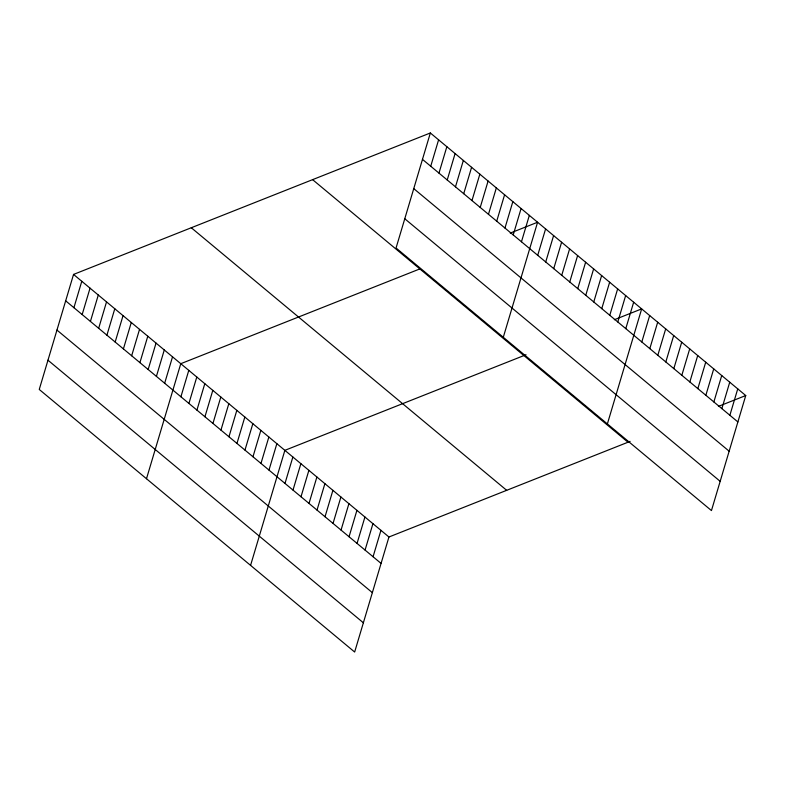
<?xml version="1.0" encoding="UTF-8"?>
<svg xmlns="http://www.w3.org/2000/svg" width="785" height="785" viewBox="0 0 785 785"><rect width="100%" height="100%" fill="white"/><g stroke="black" fill="none" stroke-linecap="round" stroke-linejoin="round"><path stroke-width="1.18" d="M430.347 132.969L396.052 248.001L711.455 510.574L745.75 395.542L430.347 132.969L73.545 274.426L39.25 389.458L354.653 652.031L388.948 536.999L630.11 441.386M73.918 307.7L81.787 281.295M82.17 314.559L90.04 288.164M90.422 321.428L98.292 295.023M98.665 328.297L106.534 301.891M106.917 335.166L114.787 308.76M115.169 342.034L123.039 315.629M123.412 348.903L131.281 322.498M131.664 355.772L139.534 329.366M139.916 362.631L147.786 336.235M148.159 369.5L156.029 343.094M156.411 376.368L164.281 349.963M164.664 383.237L172.533 356.832M146.491 478.732L180.776 363.7L419.838 268.921M180.913 396.768L188.783 370.363M188.92 403.431L196.79 377.026M196.927 410.104L204.797 383.698M204.934 416.766L212.804 390.361M212.941 423.429L220.811 397.024M220.948 430.092L228.818 403.686M228.955 436.764L236.825 410.359M236.962 443.427L244.832 417.021M244.969 450.09L252.839 423.684M252.976 456.752L260.846 430.357M260.973 463.425L268.853 437.019M268.98 470.087L276.86 443.682M250.572 565.377L284.867 450.345L526.029 354.741M284.994 483.413L292.864 457.017M293.001 490.085L300.871 463.68M301.008 496.748L308.878 470.343M309.015 503.411L316.885 477.005M317.022 510.073L324.892 483.678M325.029 516.746L332.899 490.34M430.729 166.243L438.599 139.838M333.036 523.409L340.906 497.003M438.972 173.112L446.842 146.707M341.043 530.071L348.913 503.666M447.224 179.981L455.094 153.575M349.05 536.744L356.92 510.338M455.477 186.84L463.346 160.444M357.057 543.406L364.927 517.001M463.719 193.709L471.589 167.303M365.064 550.069L372.934 523.664M471.971 200.577L479.841 174.172M373.071 556.732L380.941 530.326M480.224 207.446L488.093 181.041M488.466 214.315L496.336 187.909M496.719 221.184L504.588 194.778M504.971 228.052L512.841 201.647M513.213 234.911L521.083 208.516M521.466 241.78L529.335 215.375M503.293 337.275L537.588 222.243L510.25 233.086M537.715 255.311L545.595 228.916M545.722 261.984L553.602 235.578M553.729 268.647L561.609 242.241M561.736 275.309L569.606 248.904M569.743 281.972L577.613 255.576M577.75 288.644L585.62 262.239M585.757 295.307L593.627 268.902M593.764 301.97L601.634 275.564M601.771 308.633L609.641 282.237M609.778 315.305L617.648 288.9M617.785 321.968L625.655 295.562M625.792 328.63L633.662 302.225M607.374 423.929L641.669 308.897L614.331 319.73M641.806 341.966L649.676 315.56M649.813 348.628L657.683 322.223M657.81 355.291L665.69 328.886M665.817 361.963L673.697 335.558M673.824 368.626L681.704 342.221M681.831 375.289L689.701 348.883M689.838 381.952L697.708 355.556M697.845 388.624L705.715 362.219M705.852 395.287L713.722 368.881M713.859 401.949L721.729 375.544M721.866 408.612L729.736 382.216M729.873 415.285L737.743 388.879M718.412 406.375L745.75 395.542M422.477 159.375L737.88 421.947M413.754 188.626L729.157 451.198M404.775 218.76L720.179 481.323M312.607 179.647L628 442.22M191.285 227.748L506.688 490.321M73.545 274.426L388.948 536.999M65.675 300.832L381.068 563.404M56.952 330.073L372.355 592.646M47.973 360.207L363.367 622.78"/></g></svg>
